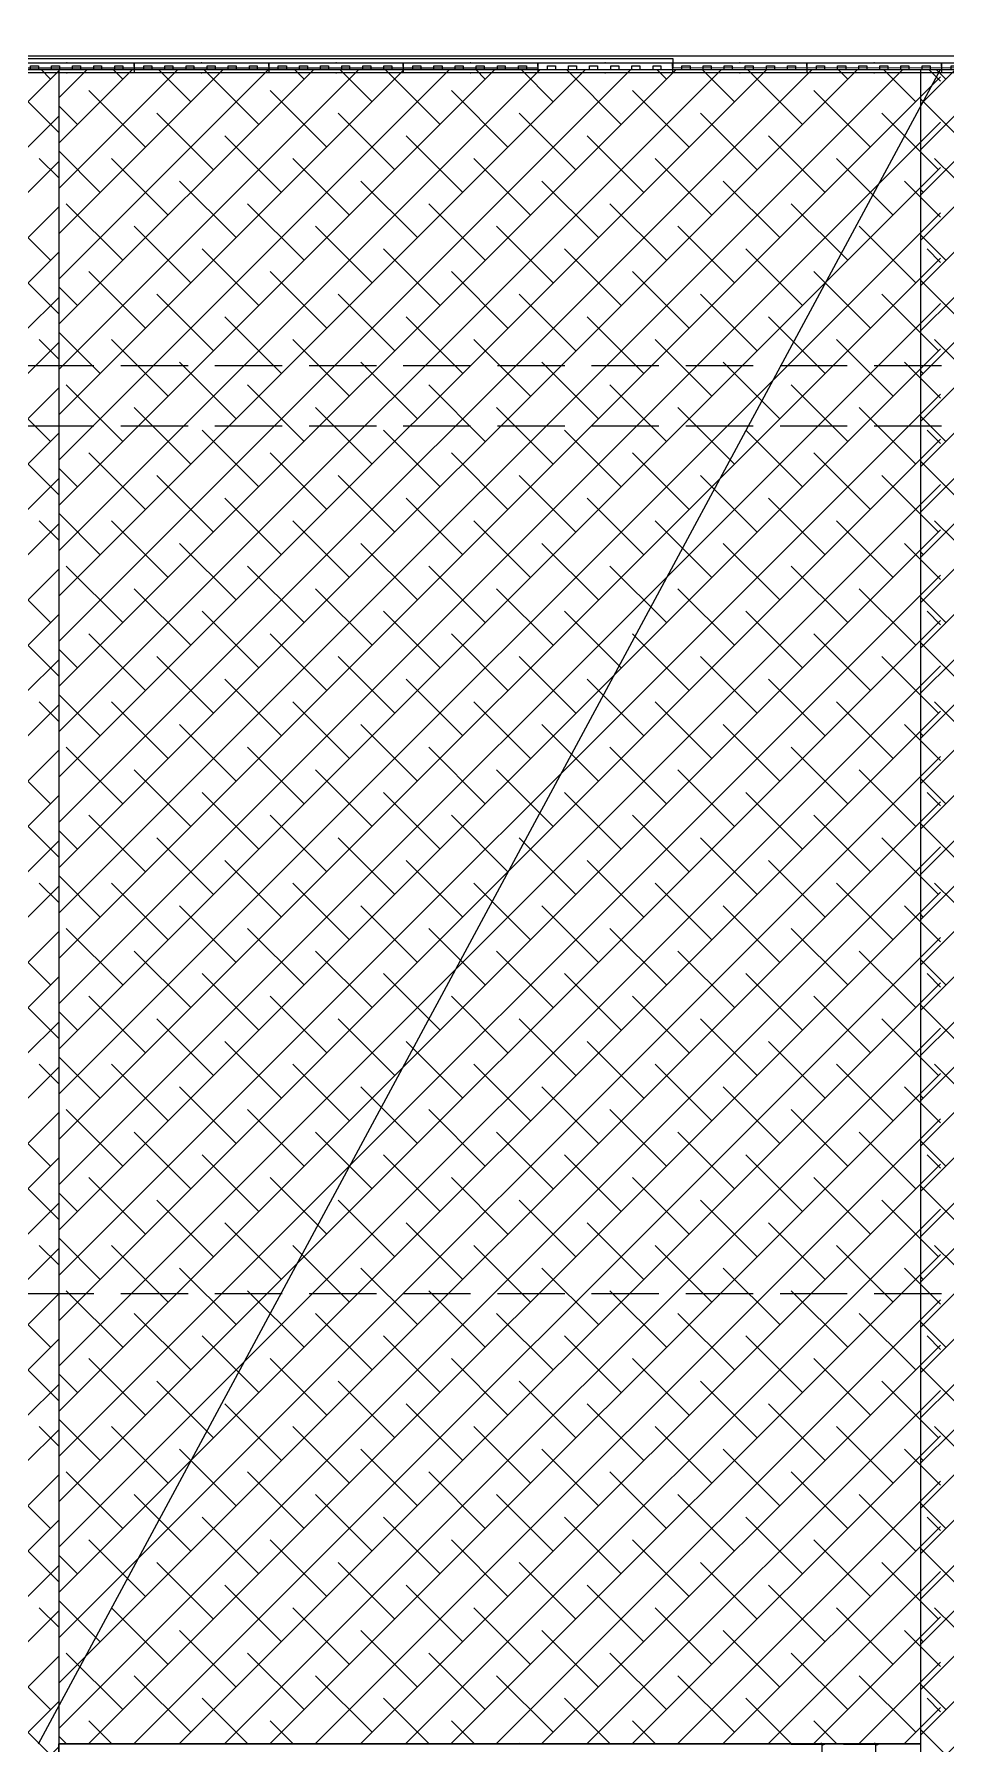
# Model space of a CAD drawing. Extents: x -2377130 to 293730, y -2 to 754590.
# Drawn here: x -411337 to -404547, y 523224 to 535950 of the extents above; entities that cross this region are included whole.
import ezdxf
from ezdxf.enums import TextEntityAlignment as Align

# ---------------------------------------------------------------- set-up
doc = ezdxf.new("R2010")
doc.units = 0
doc.header["$LTSCALE"] = 1000
doc.header["$MEASUREMENT"] = 0
doc.linetypes.add('__DASH', pattern=[0.35, 0.25, -0.1])
doc.linetypes.add('DOTE', pattern=[2.42, 2, -0.2, 0.02, -0.2])
doc.layers.get('Defpoints').update_dxf_attribs({"color": 210})
for name, color, linetype in [('A-AXIS-DOTE', 14, 'DOTE'), ('A-HATCH-2', 251, 'Continuous'), ('A-LIN-V', 9, 'Continuous'), ('A-SFCE', 30, 'Continuous'), ('A-WINDOW', 140, 'Continuous'), ('A-门窗表显示尺寸', 160, 'Continuous'), ('DIM-照明', 3, 'Continuous'), ('EQUIP-照明', 3, 'Continuous')]:
    doc.layers.add(name, color=color, linetype=linetype)
doc.layers.add('A-加建区域', color=47, linetype='Continuous', plot=False)
doc.styles.add('_TEL_DIM', font='SIMPLEX', dxfattribs={"width": 0.8, "height": 3.5, "bigfont": 'HZTXT'})
doc.styles.add('A-DIM_T3', font='SIMPLEX', dxfattribs={"width": 0.705882, "bigfont": 'GBCBIG'})
doc.dimstyles.new('A-DIM&&20', dxfattribs={"dimtxt": 59.5, "dimasz": 20, "dimexe": 20, "dimexo": 20, "dimgap": 25.25, "dimtad": 1, "dimdec": 0, "dimzin": 0, "dimdsep": 46, "dimtxsty": 'A-DIM_T3', "dimblk": 'ARCHTICK', "dimcen": 0.09, "dimclrt": 7, "dimazin": 2, "dimtfac": 1, "dimtdec": 0, "dimtix": 1, "dimtmove": 2, "dimatfit": 3, "dimfxl": 0, "dimtolj": 1, "dimtzin": 0, "dimarcsym": 0})

# ---------------------------------------------------------------- blocks, each defined once
blk = doc.blocks.new('_ArchTick')
at = {"color": 0, "linetype": 'ByBlock', "const_width": 0.4}
blk.add_lwpolyline([(-0.5, -0.5), (0.5, 0.5)], dxfattribs=at)
blk = doc.blocks.new('*D1133')
at = {"layer": 'A-门窗表显示尺寸', "color": 0, "lineweight": -2}
for p, q in [((-405712, 523237), (-405461, 523237)), ((-405481, 522237), (-405481, 523237)), ((-405712, 522237), (-405461, 522237))]:
    blk.add_line(p, q, dxfattribs=at)
at = {"layer": 'Defpoints', "color": 0}
for p in [(-405732, 523237), (-405481, 523237), (-405732, 522237)]:
    blk.add_point(p, dxfattribs=at)
at = {"layer": 'A-门窗表显示尺寸', "color": 0, "lineweight": -2, "xscale": 20, "yscale": 20, "zscale": 20}
for p, rotation in [((-405481, 523237), 90), ((-405481, 522237), 270)]:
    blk.add_blockref('_ArchTick', p, dxfattribs=dict(at, rotation=rotation))
at = {"layer": 'A-门窗表显示尺寸', "color": 7, "insert": (-405536, 522737), "char_height": 59.5, "attachment_point": 5, "rotation": 90, "style": 'A-DIM_T3'}
blk.add_mtext('\\A1;1000', dxfattribs=at)
blk = doc.blocks.new('*D1140')
at = {"layer": 'A-门窗表显示尺寸', "color": 0, "lineweight": -2}
for p, q in [((-405321, 523237), (-405061, 523237)), ((-405081, 517237), (-405081, 523237)), ((-405321, 517237), (-405061, 517237))]:
    blk.add_line(p, q, dxfattribs=at)
at = {"layer": 'Defpoints', "color": 0}
for p in [(-405341, 523237), (-405081, 523237), (-405341, 517237)]:
    blk.add_point(p, dxfattribs=at)
at = {"layer": 'A-门窗表显示尺寸', "color": 0, "lineweight": -2, "xscale": 20, "yscale": 20, "zscale": 20}
for p, rotation in [((-405081, 523237), 90), ((-405081, 517237), 270)]:
    blk.add_blockref('_ArchTick', p, dxfattribs=dict(at, rotation=rotation))
at = {"layer": 'A-门窗表显示尺寸', "color": 7, "insert": (-405136, 520237), "char_height": 59.5, "attachment_point": 5, "rotation": 90, "style": 'A-DIM_T3'}
blk.add_mtext('\\A1;6000', dxfattribs=at)
blk = doc.blocks.new('12ZA')
at = {"color": 3}
for p, q in [((11454727, 202786), (11455727, 202786)), ((11454727, 202712), (11454727, 202786)), ((11454727, 202712), (11454727, 202737)), ((11454812, 202763), (11454871, 202763)), ((11454812, 202734), (11454812, 202763)), ((11454871, 202734), (11454812, 202734)), ((11454871, 202763), (11454871, 202734)), ((11454969, 202763), (11455028, 202763)), ((11454969, 202734), (11454969, 202763)), ((11455028, 202734), (11454969, 202734)), ((11455028, 202763), (11455028, 202734)), ((11455126, 202763), (11455185, 202763)), ((11455126, 202734), (11455126, 202763)), ((11455185, 202734), (11455126, 202734)), ((11455185, 202763), (11455185, 202734)), ((11455283, 202763), (11455342, 202763)), ((11455283, 202734), (11455283, 202763)), ((11455342, 202734), (11455283, 202734)), ((11455342, 202763), (11455342, 202734)), ((11455439, 202763), (11455499, 202763)), ((11455439, 202734), (11455439, 202763)), ((11455499, 202734), (11455439, 202734)), ((11455499, 202763), (11455499, 202734)), ((11455596, 202763), (11455656, 202763)), ((11455596, 202734), (11455596, 202763)), ((11455656, 202734), (11455596, 202734)), ((11455656, 202763), (11455656, 202734)), ((11455727, 202712), (11455727, 202786)), ((11455727, 202737), (11455727, 202712)), ((11455727, 202712), (11454727, 202712))]:
    blk.add_line(p, q, dxfattribs=at)
for p in [(11454727, 202749), (11454727, 202749), (11454727, 202749), (11455227, 202786), (11455227, 202786), (11455227, 202786), (11455727, 202749), (11455727, 202749), (11455727, 202749), (11455727, 202749), (11455727, 202749), (11455227, 202712), (11455227, 202712), (11455227, 202712)]:
    blk.add_point(p, dxfattribs=at)
at = {"color": 3, "style": '_TEL_DIM', "flags": 1}
for tag in ['REMARK', 'A']:
    blk.add_attdef(tag, text='', height=0.01, dxfattribs=at).set_placement((11455227, 202712), align=Align.MIDDLE_CENTER)
blk = doc.blocks.new('$equip_U$00000141(SEELE-PC)')
at = {"color": 8}
for p in [(-1, 0), (0, 0.074), (0, -0.074), (1, -0.024)]:
    blk.add_point(p, dxfattribs=at)
at = {"color": 8, "xscale": 0.002, "yscale": 0.002, "zscale": 0.002}
blk.add_blockref('12ZA', (-22910.454, -405.497), dxfattribs=at)
at = {"color": 7, "style": '_TEL_DIM', "flags": 1}
for tag in ['A', 'REMARK']:
    blk.add_attdef(tag, text='', height=0.00002, dxfattribs=at).set_placement((0, 0), align=Align.MIDDLE_CENTER)
blk = doc.blocks.new('$equip_U$00000080(LAPTOP-0UNQ9FSO)')
at = {"color": 4}
blk.add_blockref('$equip_U$00000141(SEELE-PC)', (1, 0.074), dxfattribs=at)
at = {"color": 7, "style": '_TEL_DIM', "flags": 1}
for tag in ['A', 'REMARK']:
    blk.add_attdef(tag, text='', height=0.00002, dxfattribs=at).set_placement((0, 0), align=Align.MIDDLE_CENTER)

msp = doc.modelspace()

# ---------------------------------------------------------------- hatches: boundary and pattern name
at = {"layer": 'A-HATCH-2'}
h = msp.add_hatch(dxfattribs=at)
h.set_pattern_fill('ANSI38', color=8, scale=150)
h.set_pattern_definition([(45, (33138.7, -1e-09), (-168.3798, 168.3798), []), (135, (33138.7, -1e-09), (-505.13941, 168.3798), [595.3125, -357.1875])])
h.paths.add_polyline_path([(-411404.4, 516937.5), (-411154.4, 516937.5), (-411154.4, 535687.5), (-411404.4, 535687.5)])
h = msp.add_hatch(dxfattribs=at)
h.set_pattern_fill('ANSI38', color=8, scale=150)
h.set_pattern_definition([(45, (39792.3, -1e-09), (-168.3798, 168.3798), []), (135, (39792.3, -1e-09), (-505.13941, 168.3798), [595.3125, -357.1875])])
h.paths.add_polyline_path([(-404750.8, 516937.5), (-404500.8, 516937.5), (-404500.8, 535687.5), (-404750.8, 535687.5)])

# ---------------------------------------------------------------- linework, layer by layer
at = {"layer": 'A-AXIS-DOTE', "color": 8, "linetype": '__DASH', "ltscale": 2}
for p, q in [((-465993.9, 535737.5), (-377296.1, 535737.5)), ((-465993.9, 533487.5), (-377296.1, 533487.5)), ((-465993.9, 533037.5), (-377296.1, 533037.5))]:
    msp.add_line(p, q, dxfattribs=at)
at = {"layer": 'A-HATCH-2', "color": 8, "linetype": 'Continuous'}
for p, q in [((-411154.4, 535476.9), (-410943.8, 535687.5)), ((-411154.4, 535140.1), (-410607, 535687.5)), ((-411154.4, 534803.3), (-410270.3, 535687.5)), ((-411154.4, 534466.6), (-409933.5, 535687.5)), ((-411154.4, 534129.8), (-409596.8, 535687.5)), ((-411154.4, 533793.1), (-409260, 535687.5)), ((-411154.4, 533456.3), (-408923.2, 535687.5)), ((-411154.4, 533119.5), (-408586.5, 535687.5)), ((-411154.4, 532782.8), (-408249.7, 535687.5)), ((-411154.4, 532446), (-407913, 535687.5)), ((-411154.4, 532109.3), (-407576.2, 535687.5)), ((-411154.4, 531772.5), (-407239.4, 535687.5)), ((-411154.4, 531435.7), (-406902.7, 535687.5)), ((-411154.4, 531099), (-406565.9, 535687.5)), ((-411154.4, 530762.2), (-406229.2, 535687.5)), ((-411154.4, 530425.5), (-405892.4, 535687.5)), ((-411154.4, 530088.7), (-405555.6, 535687.5)), ((-411154.4, 529752), (-405218.9, 535687.5)), ((-411154.4, 529415.2), (-404882.1, 535687.5)), ((-411154.4, 529078.4), (-404600.8, 535632)), ((-410678.3, 535616.2), (-410749.6, 535687.5)), ((-410173.2, 535447.8), (-410412.9, 535687.5)), ((-409668.1, 535279.4), (-410076.1, 535687.5)), ((-409331.3, 535616.2), (-409402.6, 535687.5)), ((-408826.2, 535447.8), (-409065.8, 535687.5)), ((-408321, 535279.4), (-408729.1, 535687.5)), ((-407984.3, 535616.2), (-408055.6, 535687.5)), ((-407479.1, 535447.8), (-407718.8, 535687.5)), ((-406974, 535279.4), (-407382, 535687.5)), ((-406637.2, 535616.2), (-406708.5, 535687.5)), ((-406132.1, 535447.8), (-406371.8, 535687.5)), ((-405626.9, 535279.4), (-406035, 535687.5)), ((-405290.2, 535616.2), (-405361.5, 535687.5)), ((-404785, 535447.8), (-405024.7, 535687.5)), ((-404600.8, 535600.3), (-404688, 535687.5)), ((-410510, 535111), (-410930.9, 535532)), ((-409162.9, 535111), (-409583.9, 535532)), ((-407815.9, 535111), (-408236.8, 535532)), ((-406468.8, 535111), (-406889.8, 535532)), ((-405121.8, 535111), (-405542.8, 535532)), ((-411015.1, 535279.4), (-411154.4, 535418.7)), ((-411154.4, 528741.7), (-404600.8, 535295.3)), ((-410004.8, 534942.6), (-410425.8, 535363.6)), ((-408657.8, 534942.6), (-409078.7, 535363.6)), ((-407310.7, 534942.6), (-407731.7, 535363.6)), ((-405963.7, 534942.6), (-406384.7, 535363.6)), ((-404616.7, 534942.6), (-405037.6, 535363.6)), ((-409499.7, 534774.3), (-409920.6, 535195.2)), ((-408152.6, 534774.3), (-408573.6, 535195.2)), ((-406805.6, 534774.3), (-407226.6, 535195.2)), ((-405458.6, 534774.3), (-405879.5, 535195.2)), ((-410846.7, 534774.3), (-411154.4, 535081.9)), ((-410341.6, 534605.9), (-410762.5, 535026.8)), ((-408994.5, 534605.9), (-409415.5, 535026.8)), ((-407647.5, 534605.9), (-408068.5, 535026.8)), ((-406300.5, 534605.9), (-406721.4, 535026.8)), ((-404953.4, 534605.9), (-405374.4, 535026.8)), ((-411154.4, 528404.9), (-404600.8, 534958.5)), ((-409836.4, 534437.5), (-410257.4, 534858.4)), ((-408489.4, 534437.5), (-408910.3, 534858.4)), ((-407142.4, 534437.5), (-407563.3, 534858.4)), ((-405795.3, 534437.5), (-406216.3, 534858.4)), ((-404600.8, 534590), (-404869.2, 534858.4)), ((-411154.4, 528068.2), (-404600.8, 534621.8)), ((-410678.3, 534269.1), (-411099.3, 534690.1)), ((-409331.3, 534269.1), (-409752.2, 534690.1)), ((-407984.3, 534269.1), (-408405.2, 534690.1)), ((-406637.2, 534269.1), (-407058.2, 534690.1)), ((-405290.2, 534269.1), (-405711.1, 534690.1)), ((-410173.2, 534100.7), (-410594.1, 534521.7)), ((-408826.2, 534100.7), (-409247.1, 534521.7)), ((-407479.1, 534100.7), (-407900.1, 534521.7)), ((-406132.1, 534100.7), (-406553, 534521.7)), ((-404785, 534100.7), (-405206, 534521.7)), ((-411154.4, 527731.4), (-404600.8, 534285)), ((-409668.1, 533932.4), (-410089, 534353.3)), ((-408321, 533932.4), (-408742, 534353.3)), ((-406974, 533932.4), (-407394.9, 534353.3)), ((-405626.9, 533932.4), (-406047.9, 534353.3)), ((-404600.8, 534253.2), (-404700.9, 534353.3)), ((-410510, 533764), (-410930.9, 534184.9)), ((-409162.9, 533764), (-409583.9, 534184.9)), ((-407815.9, 533764), (-408236.8, 534184.9)), ((-406468.8, 533764), (-406889.8, 534184.9)), ((-405121.8, 533764), (-405542.8, 534184.9)), ((-411015.1, 533932.4), (-411154.4, 534071.6)), ((-410004.8, 533595.6), (-410425.8, 534016.5)), ((-408657.8, 533595.6), (-409078.7, 534016.5)), ((-407310.7, 533595.6), (-407731.7, 534016.5)), ((-405963.7, 533595.6), (-406384.7, 534016.5)), ((-404616.7, 533595.6), (-405037.6, 534016.5)), ((-411154.4, 527394.6), (-404600.8, 533948.2)), ((-409499.7, 533427.2), (-409920.6, 533848.2)), ((-408152.6, 533427.2), (-408573.6, 533848.2)), ((-406805.6, 533427.2), (-407226.6, 533848.2)), ((-405458.6, 533427.2), (-405879.5, 533848.2)), ((-410846.7, 533427.2), (-411154.4, 533734.9)), ((-411154.4, 527057.9), (-404600.8, 533611.5)), ((-410341.6, 533258.8), (-410762.5, 533679.8)), ((-408994.5, 533258.8), (-409415.5, 533679.8)), ((-407647.5, 533258.8), (-408068.5, 533679.8)), ((-406300.5, 533258.8), (-406721.4, 533679.8)), ((-404953.4, 533258.8), (-405374.4, 533679.8)), ((-409836.4, 533090.5), (-410257.4, 533511.4)), ((-408489.4, 533090.5), (-408910.3, 533511.4)), ((-407142.4, 533090.5), (-407563.3, 533511.4)), ((-405795.3, 533090.5), (-406216.3, 533511.4)), ((-404600.8, 533242.9), (-404869.2, 533511.4)), ((-410678.3, 532922.1), (-411099.3, 533343)), ((-409331.3, 532922.1), (-409752.2, 533343)), ((-407984.3, 532922.1), (-408405.2, 533343)), ((-406637.2, 532922.1), (-407058.2, 533343)), ((-405290.2, 532922.1), (-405711.1, 533343)), ((-411154.4, 526721.1), (-404600.8, 533274.7)), ((-410173.2, 532753.7), (-410594.1, 533174.6)), ((-408826.2, 532753.7), (-409247.1, 533174.6)), ((-407479.1, 532753.7), (-407900.1, 533174.6)), ((-406132.1, 532753.7), (-406553, 533174.6)), ((-404785, 532753.7), (-405206, 533174.6)), ((-409668.1, 532585.3), (-410089, 533006.3)), ((-408321, 532585.3), (-408742, 533006.3)), ((-406974, 532585.3), (-407394.9, 533006.3)), ((-405626.9, 532585.3), (-406047.9, 533006.3)), ((-404600.8, 532906.2), (-404700.9, 533006.3)), ((-411154.4, 526384.4), (-404600.8, 532938)), ((-410510, 532416.9), (-410930.9, 532837.9)), ((-409162.9, 532416.9), (-409583.9, 532837.9)), ((-407815.9, 532416.9), (-408236.8, 532837.9)), ((-406468.8, 532416.9), (-406889.8, 532837.9)), ((-405121.8, 532416.9), (-405542.8, 532837.9)), ((-411015.1, 532585.3), (-411154.4, 532724.6)), ((-411154.4, 526047.6), (-404600.8, 532601.2)), ((-410004.8, 532248.6), (-410425.8, 532669.5)), ((-408657.8, 532248.6), (-409078.7, 532669.5)), ((-407310.7, 532248.6), (-407731.7, 532669.5)), ((-405963.7, 532248.6), (-406384.7, 532669.5)), ((-404616.7, 532248.6), (-405037.6, 532669.5)), ((-409499.7, 532080.2), (-409920.6, 532501.1)), ((-408152.6, 532080.2), (-408573.6, 532501.1)), ((-406805.6, 532080.2), (-407226.6, 532501.1)), ((-405458.6, 532080.2), (-405879.5, 532501.1)), ((-410846.7, 532080.2), (-411154.4, 532387.8)), ((-410341.6, 531911.8), (-410762.5, 532332.7)), ((-408994.5, 531911.8), (-409415.5, 532332.7)), ((-407647.5, 531911.8), (-408068.5, 532332.7)), ((-406300.5, 531911.8), (-406721.4, 532332.7)), ((-404953.4, 531911.8), (-405374.4, 532332.7)), ((-411154.4, 525710.8), (-404600.8, 532264.5)), ((-409836.4, 531743.4), (-410257.4, 532164.4)), ((-408489.4, 531743.4), (-408910.3, 532164.4)), ((-407142.4, 531743.4), (-407563.3, 532164.4)), ((-405795.3, 531743.4), (-406216.3, 532164.4)), ((-404600.8, 531895.9), (-404869.2, 532164.4)), ((-410678.3, 531575), (-411099.3, 531996)), ((-409331.3, 531575), (-409752.2, 531996)), ((-407984.3, 531575), (-408405.2, 531996)), ((-406637.2, 531575), (-407058.2, 531996)), ((-405290.2, 531575), (-405711.1, 531996)), ((-411154.4, 525374.1), (-404600.8, 531927.7)), ((-410173.2, 531406.7), (-410594.1, 531827.6)), ((-408826.2, 531406.7), (-409247.1, 531827.6)), ((-407479.1, 531406.7), (-407900.1, 531827.6)), ((-406132.1, 531406.7), (-406553, 531827.6)), ((-404785, 531406.7), (-405206, 531827.6)), ((-411154.4, 525037.3), (-404600.8, 531590.9)), ((-409668.1, 531238.3), (-410089, 531659.2)), ((-408321, 531238.3), (-408742, 531659.2)), ((-406974, 531238.3), (-407394.9, 531659.2)), ((-405626.9, 531238.3), (-406047.9, 531659.2)), ((-404600.8, 531559.1), (-404700.9, 531659.2)), ((-410510, 531069.9), (-410930.9, 531490.8)), ((-409162.9, 531069.9), (-409583.9, 531490.8)), ((-407815.9, 531069.9), (-408236.8, 531490.8)), ((-406468.8, 531069.9), (-406889.8, 531490.8)), ((-405121.8, 531069.9), (-405542.8, 531490.8)), ((-411015.1, 531238.3), (-411154.4, 531377.6)), ((-410004.8, 530901.5), (-410425.8, 531322.5)), ((-408657.8, 530901.5), (-409078.7, 531322.5)), ((-407310.7, 530901.5), (-407731.7, 531322.5)), ((-405963.7, 530901.5), (-406384.7, 531322.5)), ((-404616.7, 530901.5), (-405037.6, 531322.5)), ((-411154.4, 524700.6), (-404600.8, 531254.2)), ((-409499.7, 530733.1), (-409920.6, 531154.1)), ((-408152.6, 530733.1), (-408573.6, 531154.1)), ((-406805.6, 530733.1), (-407226.6, 531154.1)), ((-405458.6, 530733.1), (-405879.5, 531154.1)), ((-410846.7, 530733.1), (-411154.4, 531040.8)), ((-410341.6, 530564.8), (-410762.5, 530985.7)), ((-408994.5, 530564.8), (-409415.5, 530985.7)), ((-407647.5, 530564.8), (-408068.5, 530985.7)), ((-406300.5, 530564.8), (-406721.4, 530985.7)), ((-404953.4, 530564.8), (-405374.4, 530985.7)), ((-411154.4, 524363.8), (-404600.8, 530917.4)), ((-409836.4, 530396.4), (-410257.4, 530817.3)), ((-408489.4, 530396.4), (-408910.3, 530817.3)), ((-407142.4, 530396.4), (-407563.3, 530817.3)), ((-405795.3, 530396.4), (-406216.3, 530817.3)), ((-404600.8, 530548.9), (-404869.2, 530817.3)), ((-411154.4, 524027), (-404600.8, 530580.7)), ((-410678.3, 530228), (-411099.3, 530648.9)), ((-409331.3, 530228), (-409752.2, 530648.9)), ((-407984.3, 530228), (-408405.2, 530648.9)), ((-406637.2, 530228), (-407058.2, 530648.9)), ((-405290.2, 530228), (-405711.1, 530648.9)), ((-410173.2, 530059.6), (-410594.1, 530480.6)), ((-408826.2, 530059.6), (-409247.1, 530480.6)), ((-407479.1, 530059.6), (-407900.1, 530480.6)), ((-406132.1, 530059.6), (-406553, 530480.6)), ((-404785, 530059.6), (-405206, 530480.6)), ((-409668.1, 529891.2), (-410089, 530312.2)), ((-408321, 529891.2), (-408742, 530312.2)), ((-406974, 529891.2), (-407394.9, 530312.2)), ((-405626.9, 529891.2), (-406047.9, 530312.2)), ((-404600.8, 530212.1), (-404700.9, 530312.2)), ((-411154.4, 523690.3), (-404600.8, 530243.9)), ((-411015.1, 529891.2), (-411154.4, 530030.5)), ((-410510, 529722.9), (-410930.9, 530143.8)), ((-409162.9, 529722.9), (-409583.9, 530143.8)), ((-407815.9, 529722.9), (-408236.8, 530143.8)), ((-406468.8, 529722.9), (-406889.8, 530143.8)), ((-405121.8, 529722.9), (-405542.8, 530143.8)), ((-411154.4, 523353.5), (-404600.8, 529907.1)), ((-410004.8, 529554.5), (-410425.8, 529975.4)), ((-408657.8, 529554.5), (-409078.7, 529975.4)), ((-407310.7, 529554.5), (-407731.7, 529975.4)), ((-405963.7, 529554.5), (-406384.7, 529975.4)), ((-404616.7, 529554.5), (-405037.6, 529975.4)), ((-409499.7, 529386.1), (-409920.6, 529807)), ((-408152.6, 529386.1), (-408573.6, 529807)), ((-406805.6, 529386.1), (-407226.6, 529807)), ((-405458.6, 529386.1), (-405879.5, 529807)), ((-410846.7, 529386.1), (-411154.4, 529693.8)), ((-410933.7, 523237.5), (-404600.8, 529570.4)), ((-410341.6, 529217.7), (-410762.5, 529638.7)), ((-408994.5, 529217.7), (-409415.5, 529638.7)), ((-407647.5, 529217.7), (-408068.5, 529638.7)), ((-406300.5, 529217.7), (-406721.4, 529638.7)), ((-404953.4, 529217.7), (-405374.4, 529638.7)), ((-409836.4, 529049.3), (-410257.4, 529470.3)), ((-408489.4, 529049.3), (-408910.3, 529470.3)), ((-407142.4, 529049.3), (-407563.3, 529470.3)), ((-405795.3, 529049.3), (-406216.3, 529470.3)), ((-404600.8, 529201.8), (-404869.2, 529470.3)), ((-410678.3, 528881), (-411099.3, 529301.9)), ((-409331.3, 528881), (-409752.2, 529301.9)), ((-407984.3, 528881), (-408405.2, 529301.9)), ((-406637.2, 528881), (-407058.2, 529301.9)), ((-405290.2, 528881), (-405711.1, 529301.9)), ((-410596.9, 523237.5), (-404600.8, 529233.6)), ((-410173.2, 528712.6), (-410594.1, 529133.5)), ((-408826.2, 528712.6), (-409247.1, 529133.5)), ((-407479.1, 528712.6), (-407900.1, 529133.5)), ((-406132.1, 528712.6), (-406553, 529133.5)), ((-404785, 528712.6), (-405206, 529133.5)), ((-410260.2, 523237.5), (-404600.8, 528896.9)), ((-409668.1, 528544.2), (-410089, 528965.1)), ((-408321, 528544.2), (-408742, 528965.1)), ((-406974, 528544.2), (-407394.9, 528965.1)), ((-405626.9, 528544.2), (-406047.9, 528965.1)), ((-404600.8, 528865.1), (-404700.9, 528965.1)), ((-410510, 528375.8), (-410930.9, 528796.8)), ((-409162.9, 528375.8), (-409583.9, 528796.8)), ((-407815.9, 528375.8), (-408236.8, 528796.8)), ((-406468.8, 528375.8), (-406889.8, 528796.8)), ((-405121.8, 528375.8), (-405542.8, 528796.8)), ((-411015.1, 528544.2), (-411154.4, 528683.5)), ((-410004.8, 528207.4), (-410425.8, 528628.4)), ((-408657.8, 528207.4), (-409078.7, 528628.4)), ((-407310.7, 528207.4), (-407731.7, 528628.4)), ((-405963.7, 528207.4), (-406384.7, 528628.4)), ((-404616.7, 528207.4), (-405037.6, 528628.4)), ((-409923.4, 523237.5), (-404600.8, 528560.1)), ((-409499.7, 528039.1), (-409920.6, 528460)), ((-408152.6, 528039.1), (-408573.6, 528460)), ((-406805.6, 528039.1), (-407226.6, 528460)), ((-405458.6, 528039.1), (-405879.5, 528460)), ((-410846.7, 528039.1), (-411154.4, 528346.7)), ((-410341.6, 527870.7), (-410762.5, 528291.6)), ((-408994.5, 527870.7), (-409415.5, 528291.6)), ((-407647.5, 527870.7), (-408068.5, 528291.6)), ((-406300.5, 527870.7), (-406721.4, 528291.6)), ((-404953.4, 527870.7), (-405374.4, 528291.6)), ((-409836.4, 527702.3), (-410257.4, 528123.2)), ((-409586.7, 523237.5), (-404600.8, 528223.3)), ((-408489.4, 527702.3), (-408910.3, 528123.2)), ((-407142.4, 527702.3), (-407563.3, 528123.2)), ((-405795.3, 527702.3), (-406216.3, 528123.2)), ((-404600.8, 527854.8), (-404869.2, 528123.2)), ((-410678.3, 527533.9), (-411099.3, 527954.9)), ((-409331.3, 527533.9), (-409752.2, 527954.9)), ((-409249.9, 523237.5), (-404600.8, 527886.6)), ((-407984.3, 527533.9), (-408405.2, 527954.9)), ((-406637.2, 527533.9), (-407058.2, 527954.9)), ((-405290.2, 527533.9), (-405711.1, 527954.9)), ((-410173.2, 527365.5), (-410594.1, 527786.5)), ((-408826.2, 527365.5), (-409247.1, 527786.5)), ((-407479.1, 527365.5), (-407900.1, 527786.5)), ((-406132.1, 527365.5), (-406553, 527786.5)), ((-404785, 527365.5), (-405206, 527786.5)), ((-409668.1, 527197.2), (-410089, 527618.1)), ((-408321, 527197.2), (-408742, 527618.1)), ((-406974, 527197.2), (-407394.9, 527618.1)), ((-405626.9, 527197.2), (-406047.9, 527618.1)), ((-404600.8, 527518), (-404700.9, 527618.1)), ((-408913.1, 523237.5), (-404600.8, 527549.8)), ((-410510, 527028.8), (-410930.9, 527449.7)), ((-409162.9, 527028.8), (-409583.9, 527449.7)), ((-407815.9, 527028.8), (-408236.8, 527449.7)), ((-406468.8, 527028.8), (-406889.8, 527449.7)), ((-405121.8, 527028.8), (-405542.8, 527449.7)), ((-411015.1, 527197.2), (-411154.4, 527336.4)), ((-410004.8, 526860.4), (-410425.8, 527281.4)), ((-408657.8, 526860.4), (-409078.7, 527281.4)), ((-407310.7, 526860.4), (-407731.7, 527281.4)), ((-405963.7, 526860.4), (-406384.7, 527281.4)), ((-404616.7, 526860.4), (-405037.6, 527281.4)), ((-409499.7, 526692), (-409920.6, 527113)), ((-408576.4, 523237.5), (-404600.8, 527213.1)), ((-408152.6, 526692), (-408573.6, 527113)), ((-406805.6, 526692), (-407226.6, 527113)), ((-405458.6, 526692), (-405879.5, 527113)), ((-410846.7, 526692), (-411154.4, 526999.7)), ((-410341.6, 526523.6), (-410762.5, 526944.6)), ((-408994.5, 526523.6), (-409415.5, 526944.6)), ((-408239.6, 523237.5), (-404600.8, 526876.3)), ((-407647.5, 526523.6), (-408068.5, 526944.6)), ((-406300.5, 526523.6), (-406721.4, 526944.6)), ((-404953.4, 526523.6), (-405374.4, 526944.6)), ((-409836.4, 526355.3), (-410257.4, 526776.2)), ((-408489.4, 526355.3), (-408910.3, 526776.2)), ((-407142.4, 526355.3), (-407563.3, 526776.2)), ((-405795.3, 526355.3), (-406216.3, 526776.2)), ((-404600.8, 526507.7), (-404869.2, 526776.2)), ((-410678.3, 526186.9), (-411099.3, 526607.8)), ((-409331.3, 526186.9), (-409752.2, 526607.8)), ((-407984.3, 526186.9), (-408405.2, 526607.8)), ((-406637.2, 526186.9), (-407058.2, 526607.8)), ((-405290.2, 526186.9), (-405711.1, 526607.8)), ((-407902.9, 523237.5), (-404600.8, 526539.5)), ((-410173.2, 526018.5), (-410594.1, 526439.5)), ((-408826.2, 526018.5), (-409247.1, 526439.5)), ((-407479.1, 526018.5), (-407900.1, 526439.5)), ((-406132.1, 526018.5), (-406553, 526439.5)), ((-404785, 526018.5), (-405206, 526439.5)), ((-409668.1, 525850.1), (-410089, 526271.1)), ((-408321, 525850.1), (-408742, 526271.1)), ((-406974, 525850.1), (-407394.9, 526271.1)), ((-405626.9, 525850.1), (-406047.9, 526271.1)), ((-404600.8, 526171), (-404700.9, 526271.1)), ((-410510, 525681.7), (-410930.9, 526102.7)), ((-409162.9, 525681.7), (-409583.9, 526102.7)), ((-407815.9, 525681.7), (-408236.8, 526102.7)), ((-407566.1, 523237.5), (-404600.8, 526202.8)), ((-406468.8, 525681.7), (-406889.8, 526102.7)), ((-405121.8, 525681.7), (-405542.8, 526102.7)), ((-411015.1, 525850.1), (-411154.4, 525989.4)), ((-410004.8, 525513.4), (-410425.8, 525934.3)), ((-408657.8, 525513.4), (-409078.7, 525934.3)), ((-407310.7, 525513.4), (-407731.7, 525934.3)), ((-407229.3, 523237.5), (-404600.8, 525866)), ((-405963.7, 525513.4), (-406384.7, 525934.3)), ((-404616.7, 525513.4), (-405037.6, 525934.3)), ((-409499.7, 525345), (-409920.6, 525765.9)), ((-408152.6, 525345), (-408573.6, 525765.9)), ((-406805.6, 525345), (-407226.6, 525765.9)), ((-405458.6, 525345), (-405879.5, 525765.9)), ((-410846.7, 525345), (-411154.4, 525652.7)), ((-410341.6, 525176.6), (-410762.5, 525597.6)), ((-408994.5, 525176.6), (-409415.5, 525597.6)), ((-407647.5, 525176.6), (-408068.5, 525597.6)), ((-406300.5, 525176.6), (-406721.4, 525597.6)), ((-404953.4, 525176.6), (-405374.4, 525597.6)), ((-406892.6, 523237.5), (-404600.8, 525529.3)), ((-409836.4, 525008.2), (-410257.4, 525429.2)), ((-408489.4, 525008.2), (-408910.3, 525429.2)), ((-407142.4, 525008.2), (-407563.3, 525429.2)), ((-405795.3, 525008.2), (-406216.3, 525429.2)), ((-404600.8, 525160.7), (-404869.2, 525429.2)), ((-410678.3, 524839.8), (-411099.3, 525260.8)), ((-409331.3, 524839.8), (-409752.2, 525260.8)), ((-407984.3, 524839.8), (-408405.2, 525260.8)), ((-406637.2, 524839.8), (-407058.2, 525260.8)), ((-406555.8, 523237.5), (-404600.8, 525192.5)), ((-405290.2, 524839.8), (-405711.1, 525260.8)), ((-410173.2, 524671.5), (-410594.1, 525092.4)), ((-408826.2, 524671.5), (-409247.1, 525092.4)), ((-407479.1, 524671.5), (-407900.1, 525092.4)), ((-406132.1, 524671.5), (-406553, 525092.4)), ((-404785, 524671.5), (-405206, 525092.4)), ((-409668.1, 524503.1), (-410089, 524924)), ((-408321, 524503.1), (-408742, 524924)), ((-406974, 524503.1), (-407394.9, 524924)), ((-406219.1, 523237.5), (-404600.8, 524855.7)), ((-405626.9, 524503.1), (-406047.9, 524924)), ((-404600.8, 524823.9), (-404700.9, 524924)), ((-410510, 524334.7), (-410930.9, 524755.7)), ((-409162.9, 524334.7), (-409583.9, 524755.7)), ((-407815.9, 524334.7), (-408236.8, 524755.7)), ((-406468.8, 524334.7), (-406889.8, 524755.7)), ((-405121.8, 524334.7), (-405542.8, 524755.7)), ((-411015.1, 524503.1), (-411154.4, 524642.4)), ((-410004.8, 524166.3), (-410425.8, 524587.3)), ((-408657.8, 524166.3), (-409078.7, 524587.3)), ((-407310.7, 524166.3), (-407731.7, 524587.3)), ((-405963.7, 524166.3), (-406384.7, 524587.3)), ((-404616.7, 524166.3), (-405037.6, 524587.3)), ((-405882.3, 523237.5), (-404600.8, 524519)), ((-410846.7, 523997.9), (-411154.4, 524305.6)), ((-409499.7, 523997.9), (-409920.6, 524418.9)), ((-408152.6, 523997.9), (-408573.6, 524418.9)), ((-406805.6, 523997.9), (-407226.6, 524418.9)), ((-405458.6, 523997.9), (-405879.5, 524418.9)), ((-410341.6, 523829.6), (-410762.5, 524250.5)), ((-408994.5, 523829.6), (-409415.5, 524250.5)), ((-407647.5, 523829.6), (-408068.5, 524250.5)), ((-406300.5, 523829.6), (-406721.4, 524250.5)), ((-405545.5, 523237.5), (-404600.8, 524182.2)), ((-404953.4, 523829.6), (-405374.4, 524250.5)), ((-409836.4, 523661.2), (-410257.4, 524082.1)), ((-408489.4, 523661.2), (-408910.3, 524082.1)), ((-407142.4, 523661.2), (-407563.3, 524082.1)), ((-405795.3, 523661.2), (-406216.3, 524082.1)), ((-404600.8, 523813.7), (-404869.2, 524082.1)), ((-410678.3, 523492.8), (-411099.3, 523913.8)), ((-409331.3, 523492.8), (-409752.2, 523913.8)), ((-407984.3, 523492.8), (-408405.2, 523913.8)), ((-406637.2, 523492.8), (-407058.2, 523913.8)), ((-405290.2, 523492.8), (-405711.1, 523913.8)), ((-405208.8, 523237.5), (-404600.8, 523845.5)), ((-410173.2, 523324.4), (-410594.1, 523745.4)), ((-408826.2, 523324.4), (-409247.1, 523745.4)), ((-407479.1, 523324.4), (-407900.1, 523745.4)), ((-406132.1, 523324.4), (-406553, 523745.4)), ((-404785, 523324.4), (-405206, 523745.4)), ((-409749.5, 523237.5), (-410089, 523577)), ((-408402.4, 523237.5), (-408742, 523577)), ((-407055.4, 523237.5), (-407394.9, 523577)), ((-405708.4, 523237.5), (-406047.9, 523577)), ((-404600.8, 523476.9), (-404700.9, 523577)), ((-404872, 523237.5), (-404600.8, 523508.7)), ((-411096.5, 523237.5), (-411154.4, 523295.3)), ((-410759.7, 523237.5), (-410930.9, 523408.6)), ((-409412.7, 523237.5), (-409583.9, 523408.6)), ((-408065.7, 523237.5), (-408236.8, 523408.6)), ((-406718.6, 523237.5), (-406889.8, 523408.6)), ((-405371.6, 523237.5), (-405542.8, 523408.6)), ((-410423, 523237.5), (-410425.8, 523240.2)), ((-409075.9, 523237.5), (-409078.7, 523240.2)), ((-407728.9, 523237.5), (-407731.7, 523240.2)), ((-406381.9, 523237.5), (-406384.7, 523240.2)), ((-405034.8, 523237.5), (-405037.6, 523240.2))]:
    msp.add_line(p, q, dxfattribs=at)
at = {"layer": 'A-LIN-V', "color": 8}
for p, q in [((-457670, 535737.5), (-384470.1, 535737.5)), ((-457670, 535687.5), (-384470.1, 535687.5)), ((-411154.4, 535687.5), (-411154.4, 517237.5)), ((-404750.8, 535687.5), (-404750.8, 517237.5))]:
    msp.add_line(p, q, dxfattribs=at)
at = {"layer": 'A-SFCE', "color": 8}
msp.add_line((-411304.4, 523237.5), (-404600.8, 535687.5), dxfattribs=at)
at = {"layer": 'A-WINDOW', "color": 8}
for p, q in [((-404750.8, 523237.5), (-411154.4, 523237.5)), ((-411154.4, 523237.5), (-404750.8, 523237.5)), ((-411154.4, 517237.5), (-411154.4, 523237.5)), ((-404750.8, 523237.5), (-404750.8, 517237.5))]:
    msp.add_line(p, q, dxfattribs=at)
at = {"layer": 'A-加建区域', "color": 8, "linetype": '__DASH', "ltscale": 2}
msp.add_line((-465993.9, 526587.5), (-377296.1, 526587.5), dxfattribs=at)
at = {"layer": 'DIM-照明', "color": 6}
for points in [[(-422580, 535950), (-422580, 535770), (-406590, 535770), (-406590, 535700), (-384507, 535702.7), (-384507.1, 535437.5)], [(-422530, 535950), (-422530, 535790), (-384420, 535790), (-384420, 534940), (-384507.1, 534937.5), (-384507.1, 517937.5)], [(-429593.8, 535700.5), (-407593.8, 535700.5)]]:
    msp.add_lwpolyline(points, dxfattribs=at)

# ---------------------------------------------------------------- block references
at = {"layer": 'EQUIP-照明', "color": 8, "xscale": 500, "yscale": 500, "zscale": 500, "rotation": 180}
for p in [(-410593.8, 535737.5), (-409593.8, 535737.5), (-408593.8, 535737.5), (-407593.8, 535737.5), (-406593.8, 535737.5), (-405593.8, 535737.5), (-404593.8, 535737.5), (-403593.8, 535737.5)]:
    msp.add_blockref('$equip_U$00000080(LAPTOP-0UNQ9FSO)', p, dxfattribs=at)

# ---------------------------------------------------------------- dimensions: what is measured, and where the dimension line sits
at = {"layer": 'A-门窗表显示尺寸', "color": 8}
dim = msp.add_aligned_dim(p1=(-405732.4, 522237.5), p2=(-405732.4, 523237.5), distance=-251.4, dimstyle='A-DIM&&20', dxfattribs=at)
dim.commit()
dim.dimension.update_dxf_attribs({"geometry": '*D1133', "text_midpoint": (-405536, 522737.5)})
dim = msp.add_linear_dim(base=(-405081, 523237.5), p1=(-405341.4, 517237.5), p2=(-405341.4, 523237.5), angle=90, dimstyle='A-DIM&&20', dxfattribs=at)
dim.commit()
dim.dimension.update_dxf_attribs({"geometry": '*D1140', "text_midpoint": (-405136, 520237.5), "dimtype": 161})

doc.saveas('drawing.dxf')
